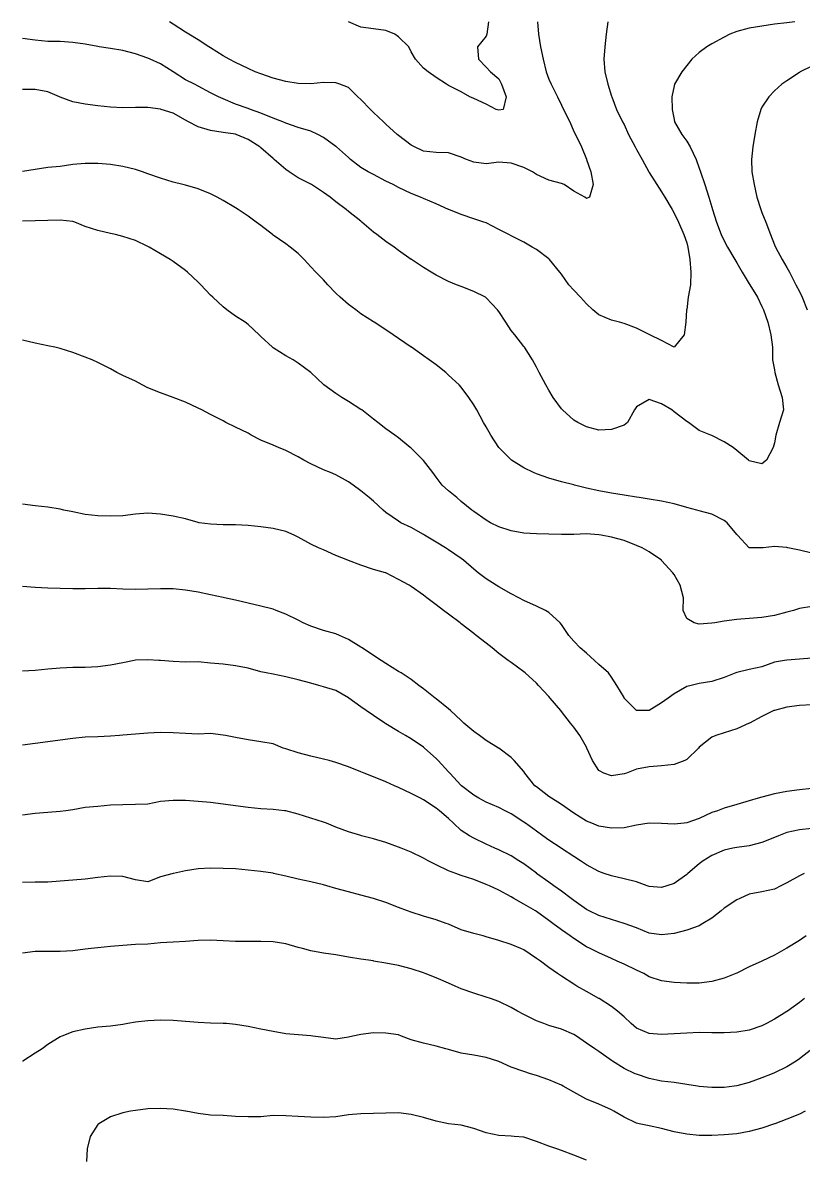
# Model space of a CAD drawing. Extents: x -729 to 771, y -779 to 721.
# Drawn here: x -729.1 to -524.1, y -162.1 to 135.4 of the extents above; entities that cross this region are included whole.
import ezdxf

# ---------------------------------------------------------------- set-up
doc = ezdxf.new("R2010")
doc.units = 0

msp = doc.modelspace()

# ---------------------------------------------------------------- linework, layer by layer
at = {"layer": 'CONTOURS'}
for points in [[(-575.5197, 135.6775, 66.472), (-575.9516, 132.388, 66.472), (-576.2272, 129.0985, 66.472), (-576.4926, 125.8091, 66.472), (-576.2309, 122.5196, 66.472), (-575.4883, 119.2301, 66.472), (-574.5114, 116.1368, 66.472), (-574.4546, 115.9407, 66.472), (-573.2374, 112.6512, 66.472), (-571.5949, 109.3617, 66.472), (-571.2219, 108.6507, 66.472), (-570.0677, 106.0722, 66.472), (-568.3297, 102.7828, 66.472), (-567.9324, 102.098, 66.472), (-566.4563, 99.4933, 66.472), (-564.732, 96.2038, 66.472), (-564.643, 96.0638, 66.472), (-562.6462, 92.9143, 66.472), (-561.3535, 90.9925, 66.472), (-560.4991, 89.6249, 66.472), (-558.5843, 86.3354, 66.472), (-558.064, 85.3936, 66.472), (-556.9546, 83.0459, 66.472), (-555.4905, 79.7564, 66.472), (-554.7745, 77.6078, 66.472), (-554.4401, 76.467, 66.472), (-553.9073, 73.1775, 66.472), (-553.7039, 69.888, 66.472), (-553.7887, 66.5985, 66.472), (-554.3657, 63.3091, 66.472), (-554.7745, 60.1054, 66.472), (-554.793, 60.0196, 66.472), (-555.021, 56.7301, 66.472), (-555.4357, 53.4407, 66.472), (-558.064, 50.237, 66.472), (-561.3535, 51.954, 66.472), (-564.4122, 53.4407, 66.472), (-564.643, 53.5381, 66.472), (-567.9324, 55.1505, 66.472), (-571.2219, 56.4256, 66.472), (-572.438, 56.7301, 66.472), (-574.5114, 57.2643, 66.472), (-577.8009, 58.6909, 66.472), (-579.3999, 60.0196, 66.472), (-581.0903, 61.5637, 66.472), (-582.6223, 63.3091, 66.472), (-584.3798, 65.1692, 66.472), (-585.7535, 66.5985, 66.472), (-587.6693, 69.3712, 66.472), (-588.1102, 69.888, 66.472), (-590.7789, 73.1775, 66.472), (-590.9588, 73.3889, 66.472), (-594.2482, 75.8546, 66.472), (-595.323, 76.467, 66.472), (-597.5377, 77.7625, 66.472), (-600.8272, 79.4115, 66.472), (-601.4427, 79.7564, 66.472), (-604.1167, 81.1175, 66.472), (-607.4061, 82.8283, 66.472), (-608.0453, 83.0459, 66.472), (-610.6956, 83.8872, 66.472), (-613.9851, 85.023, 66.472), (-617.1871, 86.3354, 66.472), (-617.2745, 86.3682, 66.472), (-620.564, 87.7977, 66.472), (-623.8535, 89.2616, 66.472), (-624.6746, 89.6249, 66.472), (-627.143, 90.5725, 66.472), (-630.4324, 92.0976, 66.472), (-631.8515, 92.9143, 66.472), (-633.7219, 93.8035, 66.472), (-637.0114, 95.544, 66.472), (-638.3988, 96.2038, 66.472), (-640.3009, 97.3676, 66.472), (-643.0466, 99.4933, 66.472), (-643.5903, 99.9938, 66.472), (-646.7292, 102.7828, 66.472), (-646.8798, 102.9193, 66.472), (-650.1693, 105.2822, 66.472), (-651.6439, 106.0722, 66.472), (-653.4588, 106.911, 66.472), (-656.7482, 107.8974, 66.472), (-660.0377, 109.0198, 66.472), (-660.8025, 109.3617, 66.472), (-663.3272, 110.3433, 66.472), (-666.6167, 111.6778, 66.472), (-669.3338, 112.6512, 66.472), (-669.9061, 112.8568, 66.472), (-673.1956, 114.0132, 66.472), (-676.4851, 115.381, 66.472), (-677.6617, 115.9407, 66.472), (-679.7745, 117.0234, 66.472), (-683.064, 118.7429, 66.472), (-683.9888, 119.2301, 66.472), (-686.3535, 120.3963, 66.472), (-689.6161, 122.5196, 66.472), (-689.643, 122.5402, 66.472), (-692.9324, 124.6235, 66.472), (-695.5979, 125.8091, 66.472), (-696.2219, 126.1446, 66.472), (-699.5114, 127.2713, 66.472), (-702.8009, 128.0901, 66.472), (-706.0903, 128.6356, 66.472), (-709.0498, 129.0985, 66.472), (-709.3798, 129.1489, 66.472), (-712.6693, 129.7464, 66.472), (-715.9588, 130.2479, 66.472), (-719.2482, 130.442, 66.472), (-722.5377, 130.4646, 66.472), (-725.8272, 130.8268, 66.472), (-729.1167, 131.2603, 66.472)], [(-526.4146, 135.6775, 76.472), (-528.4588, 135.4077, 76.472), (-531.7482, 134.9913, 76.472), (-535.0377, 134.5395, 76.472), (-538.3272, 133.9501, 76.472), (-541.6167, 133.0882, 76.472), (-543.438, 132.388, 76.472), (-544.9061, 131.6331, 76.472), (-548.1956, 129.8511, 76.472), (-549.484, 129.0985, 76.472), (-551.4851, 127.6225, 76.472), (-553.4244, 125.8091, 76.472), (-554.7745, 124.1779, 76.472), (-556.0645, 122.5196, 76.472), (-557.9683, 119.2301, 76.472), (-558.064, 118.8768, 76.472), (-558.6772, 115.9407, 76.472), (-558.5557, 112.6512, 76.472), (-558.064, 109.9613, 76.472), (-557.9537, 109.3617, 76.472), (-556.0685, 106.0722, 76.472), (-554.7745, 104.2609, 76.472), (-553.8572, 102.7828, 76.472), (-552.2577, 99.4933, 76.472), (-551.4851, 97.1688, 76.472), (-551.1767, 96.2038, 76.472), (-550.0455, 92.9143, 76.472), (-548.9973, 89.6249, 76.472), (-548.1956, 86.987, 76.472), (-548.0141, 86.3354, 76.472), (-546.9588, 83.0459, 76.472), (-545.6987, 79.7564, 76.472), (-544.9061, 78.102, 76.472), (-544.0362, 76.467, 76.472), (-542.1492, 73.1775, 76.472), (-541.6167, 72.328, 76.472), (-540.2431, 69.888, 76.472), (-538.3272, 66.8498, 76.472), (-538.1699, 66.5985, 76.472), (-536.1816, 63.3091, 76.472), (-535.0377, 60.9067, 76.472), (-534.6011, 60.0196, 76.472), (-533.4367, 56.7301, 76.472), (-532.6558, 53.4407, 76.472), (-532.2629, 50.1512, 76.472), (-532.2541, 46.8617, 76.472), (-531.7482, 44.2514, 76.472), (-531.6222, 43.5722, 76.472), (-530.7124, 40.2828, 76.472), (-529.7037, 36.9933, 76.472), (-529.3742, 33.7038, 76.472), (-530.4475, 30.4143, 76.472), (-531.3462, 27.1249, 76.472), (-531.7482, 25.0653, 76.472), (-532.0773, 23.8354, 76.472), (-533.7951, 20.5459, 76.472), (-535.0377, 19.551, 76.472), (-538.3272, 20.2984, 76.472), (-538.5413, 20.5459, 76.472), (-541.6167, 23.0603, 76.472), (-542.5639, 23.8354, 76.472), (-544.9061, 25.3285, 76.472), (-548.1956, 27.0267, 76.472), (-548.3928, 27.1249, 76.472), (-551.4851, 28.3138, 76.472), (-554.2902, 30.4143, 76.472), (-554.7745, 30.7136, 76.472), (-558.064, 33.2101, 76.472), (-558.695, 33.7038, 76.472), (-561.3535, 35.3312, 76.472), (-564.643, 36.4634, 76.472), (-567.9324, 34.5344, 76.472), (-568.4442, 33.7038, 76.472), (-570.3286, 30.4143, 76.472), (-571.2219, 29.685, 76.472), (-574.5114, 28.5417, 76.472), (-577.8009, 28.4255, 76.472), (-581.0903, 29.2598, 76.472), (-583.3703, 30.4143, 76.472), (-584.3798, 31.0534, 76.472), (-587.4056, 33.7038, 76.472), (-587.6693, 33.9629, 76.472), (-589.7966, 36.9933, 76.472), (-590.9588, 38.8948, 76.472), (-591.7375, 40.2828, 76.472), (-593.5032, 43.5722, 76.472), (-594.2482, 44.9673, 76.472), (-595.2902, 46.8617, 76.472), (-597.3811, 50.1512, 76.472), (-597.5377, 50.3701, 76.472), (-599.8901, 53.4407, 76.472), (-600.8272, 54.5696, 76.472), (-602.2544, 56.7301, 76.472), (-604.1167, 59.6, 76.472), (-604.4293, 60.0196, 76.472), (-607.4061, 63.164, 76.472), (-607.611, 63.3091, 76.472), (-610.6956, 64.8588, 76.472), (-613.9851, 66.1177, 76.472), (-615.2411, 66.5985, 76.472), (-617.2745, 67.4336, 76.472), (-620.564, 69.0859, 76.472), (-621.85, 69.888, 76.472), (-623.8535, 71.1339, 76.472), (-627.0349, 73.1775, 76.472), (-627.143, 73.2505, 76.472), (-630.4324, 75.5851, 76.472), (-631.594, 76.467, 76.472), (-633.7219, 77.9565, 76.472), (-636.1169, 79.7564, 76.472), (-637.0114, 80.4301, 76.472), (-640.0266, 83.0459, 76.472), (-640.3009, 83.2607, 76.472), (-643.5903, 85.8344, 76.472), (-644.1971, 86.3354, 76.472), (-646.8798, 88.328, 76.472), (-648.403, 89.6249, 76.472), (-650.1693, 90.851, 76.472), (-653.2754, 92.9143, 76.472), (-653.4588, 93.019, 76.472), (-656.7482, 94.7004, 76.472), (-659.1783, 96.2038, 76.472), (-660.0377, 96.8224, 76.472), (-663.0519, 99.4933, 76.472), (-663.3272, 99.7182, 76.472), (-666.6167, 102.5645, 76.472), (-666.8738, 102.7828, 76.472), (-669.9061, 104.7754, 76.472), (-673.0738, 106.0722, 76.472), (-673.1956, 106.1082, 76.472), (-676.4851, 106.5714, 76.472), (-679.7745, 107.1131, 76.472), (-683.064, 108.0773, 76.472), (-685.5428, 109.3617, 76.472), (-686.3535, 109.8051, 76.472), (-689.643, 111.6344, 76.472), (-692.7169, 112.6512, 76.472), (-692.9324, 112.7223, 76.472), (-696.2219, 113.1072, 76.472), (-699.5114, 113.1016, 76.472), (-702.8009, 113.0933, 76.472), (-706.0903, 113.2643, 76.472), (-709.3798, 113.573, 76.472), (-712.6693, 113.9812, 76.472), (-715.9588, 114.6393, 76.472), (-719.2482, 115.842, 76.472), (-719.4369, 115.9407, 76.472), (-722.5377, 117.2708, 76.472), (-725.8272, 117.8659, 76.472), (-729.1167, 117.8434, 76.472)], [(-593.9224, 135.6775, 56.472), (-593.6634, 132.388, 56.472), (-593.1649, 129.0985, 56.472), (-592.4857, 125.8091, 56.472), (-591.6634, 122.5196, 56.472), (-590.9588, 120.6033, 56.472), (-590.3801, 119.2301, 56.472), (-588.7311, 115.9407, 56.472), (-587.6693, 113.7551, 56.472), (-587.1359, 112.6512, 56.472), (-585.495, 109.3617, 56.472), (-584.3798, 106.8351, 56.472), (-583.9666, 106.0722, 56.472), (-582.4105, 102.7828, 56.472), (-581.0903, 99.5577, 56.472), (-581.0594, 99.4933, 56.472), (-579.9175, 96.2038, 56.472), (-579.3124, 92.9143, 56.472), (-580.312, 89.6249, 56.472), (-581.0903, 89.2616, 56.472), (-581.5411, 89.6249, 56.472), (-584.3798, 91.1637, 56.472), (-586.9795, 92.9143, 56.472), (-587.6693, 93.1621, 56.472), (-590.9588, 94.0606, 56.472), (-594.2482, 95.551, 56.472), (-595.2556, 96.2038, 56.472), (-597.5377, 97.3495, 56.472), (-600.8272, 98.5274, 56.472), (-604.1167, 98.7972, 56.472), (-607.4061, 98.3889, 56.472), (-610.6956, 98.8149, 56.472), (-612.5804, 99.4933, 56.472), (-613.9851, 100.0692, 56.472), (-617.2745, 101.2506, 56.472), (-620.564, 101.3031, 56.472), (-623.8535, 101.701, 56.472), (-626.2658, 102.7828, 56.472), (-627.143, 103.2647, 56.472), (-630.4324, 105.8, 56.472), (-630.7461, 106.0722, 56.472), (-633.7219, 108.7499, 56.472), (-634.3727, 109.3617, 56.472), (-637.0114, 111.8379, 56.472), (-637.8042, 112.6512, 56.472), (-640.3009, 115.2163, 56.472), (-641.0826, 115.9407, 56.472), (-643.5903, 118.3746, 56.472), (-645.8673, 119.2301, 56.472), (-646.8798, 119.6396, 56.472), (-650.1693, 119.7028, 56.472), (-653.4588, 119.3406, 56.472), (-656.7482, 119.4569, 56.472), (-660.0377, 119.9526, 56.472), (-663.3272, 120.8611, 56.472), (-666.6167, 122.0095, 56.472), (-668.0901, 122.5196, 56.472), (-669.9061, 123.4275, 56.472), (-673.1956, 124.9722, 56.472), (-674.9332, 125.8091, 56.472), (-676.4851, 126.6719, 56.472), (-679.7745, 128.7967, 56.472), (-680.2041, 129.0985, 56.472), (-683.064, 130.9013, 56.472), (-685.4505, 132.388, 56.472), (-686.3535, 132.9034, 56.472), (-689.643, 135.0185, 56.472), (-690.6052, 135.6775, 56.472)], [(-606.8238, 135.6775, 46.472), (-607.2457, 132.388, 46.472), (-607.4061, 131.8746, 46.472), (-609.7059, 129.0985, 46.472), (-609.4028, 125.8091, 46.472), (-607.4061, 123.7281, 46.472), (-606.2549, 122.5196, 46.472), (-604.1167, 120.693, 46.472), (-603.4306, 119.2301, 46.472), (-602.1737, 115.9407, 46.472), (-602.9514, 112.6512, 46.472), (-604.1167, 112.4261, 46.472), (-604.8032, 112.6512, 46.472), (-607.4061, 113.9966, 46.472), (-610.6956, 115.4745, 46.472), (-611.7119, 115.9407, 46.472), (-613.9851, 117.263, 46.472), (-617.2745, 118.9118, 46.472), (-617.8048, 119.2301, 46.472), (-620.564, 121.0087, 46.472), (-622.629, 122.5196, 46.472), (-623.8535, 123.5102, 46.472), (-625.9778, 125.8091, 46.472), (-627.143, 127.8031, 46.472), (-627.7221, 129.0985, 46.472), (-630.4324, 131.6642, 46.472), (-631.3683, 132.388, 46.472), (-633.7219, 133.3868, 46.472), (-637.0114, 133.7763, 46.472), (-640.3009, 134.2202, 46.472), (-643.5674, 135.6775, 46.472)], [(-521.8798, 124.0322, 86.472), (-524.9539, 122.5196, 86.472), (-525.1693, 122.3637, 86.472), (-528.4588, 120.1196, 86.472), (-529.782, 119.2301, 86.472), (-531.7482, 117.4957, 86.472), (-533.1841, 115.9407, 86.472), (-535.0377, 113.2072, 86.472), (-535.3179, 112.6512, 86.472), (-536.2689, 109.3617, 86.472), (-536.9161, 106.0722, 86.472), (-537.4226, 102.7828, 86.472), (-537.7457, 99.4933, 86.472), (-537.6777, 96.2038, 86.472), (-537.0311, 92.9143, 86.472), (-536.3459, 89.6249, 86.472), (-535.3462, 86.3354, 86.472), (-535.0377, 85.5626, 86.472), (-534.007, 83.0459, 86.472), (-532.7932, 79.7564, 86.472), (-531.7482, 77.1084, 86.472), (-531.4742, 76.467, 86.472), (-529.682, 73.1775, 86.472), (-528.4588, 71.1093, 86.472), (-527.8071, 69.888, 86.472), (-526.1229, 66.5985, 86.472), (-525.1693, 64.8114, 86.472), (-524.4963, 63.3091, 86.472), (-523.1688, 60.0196, 86.472)], [(-521.8798, -3.9488, 86.472), (-525.1693, -3.0955, 86.472), (-528.212, -2.4804, 86.472), (-528.4588, -2.4088, 86.472), (-531.7482, -2.1575, 86.472), (-534.7168, -2.4804, 86.472), (-535.0377, -2.5134, 86.472), (-538.3272, -2.4864, 86.472), (-538.3379, -2.4804, 86.472), (-541.4609, 0.8091, 86.472), (-541.6167, 1.007, 86.472), (-544.136, 4.0985, 86.472), (-544.9061, 4.6598, 86.472), (-548.1956, 6.2892, 86.472), (-551.4851, 7.1976, 86.472), (-552.1185, 7.388, 86.472), (-554.7745, 8.0982, 86.472), (-558.064, 9.0044, 86.472), (-561.3535, 9.729, 86.472), (-564.643, 10.3034, 86.472), (-567.2306, 10.6775, 86.472), (-567.9324, 10.7865, 86.472), (-571.2219, 11.3066, 86.472), (-574.5114, 11.8569, 86.472), (-577.8009, 12.4377, 86.472), (-581.0903, 13.1423, 86.472), (-584.2715, 13.967, 86.472), (-584.3798, 13.9963, 86.472), (-587.6693, 14.8259, 86.472), (-590.9588, 15.7764, 86.472), (-594.2482, 16.9458, 86.472), (-594.9739, 17.2564, 86.472), (-597.5377, 18.5375, 86.472), (-600.7829, 20.5459, 86.472), (-600.8272, 20.5808, 86.472), (-604.1167, 23.8253, 86.472), (-604.1242, 23.8354, 86.472), (-606.2305, 27.1249, 86.472), (-607.4061, 29.2665, 86.472), (-608.1126, 30.4143, 86.472), (-609.8855, 33.7038, 86.472), (-610.6956, 35.0727, 86.472), (-611.9704, 36.9933, 86.472), (-613.9851, 39.6465, 86.472), (-614.5331, 40.2828, 86.472), (-617.2745, 42.8789, 86.472), (-618.0249, 43.5722, 86.472), (-620.564, 45.5456, 86.472), (-622.4088, 46.8617, 86.472), (-623.8535, 47.9317, 86.472), (-627.0254, 50.1512, 86.472), (-627.143, 50.2364, 86.472), (-630.4324, 52.5128, 86.472), (-631.8342, 53.4407, 86.472), (-633.7219, 54.7109, 86.472), (-636.7989, 56.7301, 86.472), (-637.0114, 56.8622, 86.472), (-640.3009, 58.9705, 86.472), (-641.6734, 60.0196, 86.472), (-643.5903, 61.4112, 86.472), (-645.7212, 63.3091, 86.472), (-646.8798, 64.4024, 86.472), (-648.9752, 66.5985, 86.472), (-650.1693, 67.8802, 86.472), (-652.1308, 69.888, 86.472), (-653.4588, 71.2895, 86.472), (-655.2047, 73.1775, 86.472), (-656.7482, 74.7564, 86.472), (-658.8729, 76.467, 86.472), (-660.0377, 77.3191, 86.472), (-663.3272, 79.6449, 86.472), (-663.4793, 79.7564, 86.472), (-666.6167, 82.1846, 86.472), (-667.7871, 83.0459, 86.472), (-669.9061, 84.6005, 86.472), (-672.5449, 86.3354, 86.472), (-673.1956, 86.7488, 86.472), (-676.4851, 88.7241, 86.472), (-678.0851, 89.6249, 86.472), (-679.7745, 90.4532, 86.472), (-683.064, 91.8117, 86.472), (-686.3535, 92.736, 86.472), (-687.0888, 92.9143, 86.472), (-689.643, 93.5283, 86.472), (-692.9324, 94.5594, 86.472), (-696.2219, 95.7156, 86.472), (-697.6336, 96.2038, 86.472), (-699.5114, 96.8292, 86.472), (-702.8009, 97.6673, 86.472), (-706.0903, 98.135, 86.472), (-709.3798, 98.4349, 86.472), (-712.6693, 98.4302, 86.472), (-715.9588, 98.1387, 86.472), (-719.2482, 97.6787, 86.472), (-722.5377, 97.4015, 86.472), (-725.8272, 96.8227, 86.472), (-729.1167, 96.375, 86.472)], [(-521.8798, -17.8844, 96.472), (-525.1693, -18.4634, 96.472), (-526.7048, -18.9278, 96.472), (-528.4588, -19.3876, 96.472), (-531.7482, -20.2572, 96.472), (-535.0377, -20.8113, 96.472), (-538.3272, -21.0443, 96.472), (-541.6167, -21.3006, 96.472), (-544.9061, -21.81, 96.472), (-547.4026, -22.2172, 96.472), (-548.1956, -22.3338, 96.472), (-551.4851, -22.5233, 96.472), (-552.8286, -22.2172, 96.472), (-554.7745, -21.1082, 96.472), (-555.7044, -18.9278, 96.472), (-555.6169, -15.6383, 96.472), (-556.5168, -12.3488, 96.472), (-558.064, -9.5408, 96.472), (-558.4224, -9.0593, 96.472), (-561.3535, -5.8299, 96.472), (-561.4212, -5.7699, 96.472), (-564.643, -3.5838, 96.472), (-566.4918, -2.4804, 96.472), (-567.9324, -1.924, 96.472), (-571.2219, -0.5756, 96.472), (-574.5114, 0.2911, 96.472), (-577.2154, 0.8091, 96.472), (-577.8009, 0.9246, 96.472), (-581.0903, 1.2035, 96.472), (-584.3798, 0.9709, 96.472), (-587.6693, 0.9527, 96.472), (-590.9588, 1.0379, 96.472), (-594.2482, 1.1326, 96.472), (-597.5377, 1.3761, 96.472), (-600.8272, 1.9615, 96.472), (-604.1167, 3.0301, 96.472), (-606.27, 4.0985, 96.472), (-607.4061, 4.7122, 96.472), (-610.6956, 6.9992, 96.472), (-611.2019, 7.388, 96.472), (-613.9851, 9.694, 96.472), (-615.144, 10.6775, 96.472), (-617.2745, 12.4644, 96.472), (-618.9672, 13.967, 96.472), (-620.564, 16.039, 96.472), (-621.4476, 17.2564, 96.472), (-623.8535, 20.4116, 96.472), (-623.9822, 20.5459, 96.472), (-627.143, 23.6726, 96.472), (-627.348, 23.8354, 96.472), (-630.4324, 26.3579, 96.472), (-631.4317, 27.1249, 96.472), (-633.7219, 28.7584, 96.472), (-635.866, 30.4143, 96.472), (-637.0114, 31.3156, 96.472), (-640.0807, 33.7038, 96.472), (-640.3009, 33.8628, 96.472), (-643.5903, 35.9264, 96.472), (-645.2962, 36.9933, 96.472), (-646.8798, 37.987, 96.472), (-650.0138, 40.2828, 96.472), (-650.1693, 40.4094, 96.472), (-653.4588, 43.5589, 96.472), (-653.4766, 43.5722, 96.472), (-656.7482, 46.0236, 96.472), (-658.1116, 46.8617, 96.472), (-660.0377, 47.9488, 96.472), (-663.3272, 50.0066, 96.472), (-663.5122, 50.1512, 96.472), (-666.6167, 53.0379, 96.472), (-667.0078, 53.4407, 96.472), (-669.9061, 56.1807, 96.472), (-670.6739, 56.7301, 96.472), (-673.1956, 58.2942, 96.472), (-675.5126, 60.0196, 96.472), (-676.4851, 60.8028, 96.472), (-679.2133, 63.3091, 96.472), (-679.7745, 63.8558, 96.472), (-682.3329, 66.5985, 96.472), (-683.064, 67.2968, 96.472), (-685.8186, 69.888, 96.472), (-686.3535, 70.3148, 96.472), (-689.643, 72.7199, 96.472), (-690.3536, 73.1775, 96.472), (-692.9324, 74.7133, 96.472), (-695.8659, 76.467, 96.472), (-696.2219, 76.6666, 96.472), (-699.5114, 78.1937, 96.472), (-702.8009, 79.2687, 96.472), (-704.7804, 79.7564, 96.472), (-706.0903, 80.073, 96.472), (-709.3798, 80.857, 96.472), (-712.6693, 81.897, 96.472), (-715.4519, 83.0459, 96.472), (-715.9588, 83.2008, 96.472), (-719.2482, 83.5456, 96.472), (-722.5377, 83.4771, 96.472), (-725.8272, 83.351, 96.472), (-729.1167, 83.272, 96.472)], [(-521.8798, -31.5163, 106.472), (-525.1693, -31.7736, 106.472), (-528.4588, -31.9933, 106.472), (-529.07, -32.0857, 106.472), (-531.7482, -32.5458, 106.472), (-535.0377, -33.7377, 106.472), (-538.3272, -34.4348, 106.472), (-541.6167, -35.2785, 106.472), (-541.9022, -35.3751, 106.472), (-544.9061, -36.5579, 106.472), (-548.1956, -37.6339, 106.472), (-551.4851, -38.1014, 106.472), (-553.6241, -38.6646, 106.472), (-554.7745, -38.9664, 106.472), (-558.064, -40.8393, 106.472), (-559.6254, -41.9541, 106.472), (-561.3535, -43.2453, 106.472), (-564.643, -45.2378, 106.472), (-565.177, -45.2436, 106.472), (-567.9324, -45.2791, 106.472), (-567.9926, -45.2436, 106.472), (-571.1578, -41.9541, 106.472), (-571.2219, -41.8481, 106.472), (-573.1035, -38.6646, 106.472), (-574.5114, -36.5198, 106.472), (-575.3311, -35.3751, 106.472), (-577.8009, -33.1363, 106.472), (-578.9695, -32.0857, 106.472), (-581.0903, -30.215, 106.472), (-582.7159, -28.7962, 106.472), (-584.3798, -27.0241, 106.472), (-585.7375, -25.5067, 106.472), (-587.6693, -22.6638, 106.472), (-588.0236, -22.2172, 106.472), (-590.9588, -19.4887, 106.472), (-591.8102, -18.9278, 106.472), (-594.2482, -17.8097, 106.472), (-597.5377, -16.3115, 106.472), (-598.8228, -15.6383, 106.472), (-600.8272, -14.631, 106.472), (-604.1167, -12.7842, 106.472), (-604.7711, -12.3488, 106.472), (-607.4061, -10.6699, 106.472), (-609.4915, -9.0593, 106.472), (-610.6956, -8.1277, 106.472), (-613.3659, -5.7699, 106.472), (-613.9851, -5.2953, 106.472), (-617.2745, -2.9991, 106.472), (-618.1166, -2.4804, 106.472), (-620.564, -0.9923, 106.472), (-623.622, 0.8091, 106.472), (-623.8535, 0.969, 106.472), (-627.143, 2.7861, 106.472), (-629.8443, 4.0985, 106.472), (-630.4324, 4.4551, 106.472), (-633.7219, 6.7389, 106.472), (-634.4915, 7.388, 106.472), (-637.0114, 9.7386, 106.472), (-638.1059, 10.6775, 106.472), (-640.3009, 12.4983, 106.472), (-642.3242, 13.967, 106.472), (-643.5903, 14.8447, 106.472), (-646.8798, 16.6625, 106.472), (-648.32, 17.2564, 106.472), (-650.1693, 17.9816, 106.472), (-653.4588, 19.5148, 106.472), (-655.3333, 20.5459, 106.472), (-656.7482, 21.4019, 106.472), (-660.0377, 23.0638, 106.472), (-661.9232, 23.8354, 106.472), (-663.3272, 24.4366, 106.472), (-666.6167, 25.7455, 106.472), (-669.1224, 27.1249, 106.472), (-669.9061, 27.5825, 106.472), (-673.1956, 29.1914, 106.472), (-675.7553, 30.4143, 106.472), (-676.4851, 30.8081, 106.472), (-679.7745, 32.5259, 106.472), (-682.0767, 33.7038, 106.472), (-683.064, 34.2119, 106.472), (-686.3535, 35.7625, 106.472), (-689.6077, 36.9933, 106.472), (-689.643, 37.0078, 106.472), (-692.9324, 38.1672, 106.472), (-696.2219, 39.4721, 106.472), (-697.7763, 40.2828, 106.472), (-699.5114, 41.2545, 106.472), (-702.8009, 42.7279, 106.472), (-704.406, 43.5722, 106.472), (-706.0903, 44.5108, 106.472), (-709.3798, 46.1604, 106.472), (-710.9014, 46.8617, 106.472), (-712.6693, 47.5884, 106.472), (-715.9588, 48.8338, 106.472), (-719.2482, 49.8426, 106.472), (-720.6699, 50.1512, 106.472), (-722.5377, 50.5656, 106.472), (-725.8272, 51.2824, 106.472), (-729.1167, 52.0683, 106.472)], [(-521.8798, -43.7103, 116.472), (-525.1693, -43.922, 116.472), (-528.4588, -44.392, 116.472), (-531.7482, -45.1974, 116.472), (-531.8622, -45.2436, 116.472), (-535.0377, -46.838, 116.472), (-538.2829, -48.533, 116.472), (-538.3272, -48.5633, 116.472), (-541.6167, -50.0935, 116.472), (-544.9061, -51.1109, 116.472), (-547.104, -51.8225, 116.472), (-548.1956, -52.2456, 116.472), (-551.4851, -54.8865, 116.472), (-551.7064, -55.112, 116.472), (-554.7745, -58.1433, 116.472), (-555.2661, -58.4015, 116.472), (-558.064, -59.3937, 116.472), (-561.3535, -59.7787, 116.472), (-564.643, -60.0193, 116.472), (-567.9324, -60.6818, 116.472), (-570.5352, -61.6909, 116.472), (-571.2219, -61.9079, 116.472), (-574.5114, -62.3646, 116.472), (-576.5551, -61.6909, 116.472), (-577.8009, -60.9682, 116.472), (-579.4691, -58.4015, 116.472), (-580.9758, -55.112, 116.472), (-581.0903, -54.8596, 116.472), (-582.8076, -51.8225, 116.472), (-584.3798, -49.5863, 116.472), (-585.2758, -48.533, 116.472), (-587.6693, -45.455, 116.472), (-587.8303, -45.2436, 116.472), (-590.5874, -41.9541, 116.472), (-590.9588, -41.5492, 116.472), (-593.6403, -38.6646, 116.472), (-594.2482, -38.0634, 116.472), (-597.1864, -35.3751, 116.472), (-597.5377, -35.059, 116.472), (-600.8272, -32.6183, 116.472), (-601.621, -32.0857, 116.472), (-604.1167, -30.2576, 116.472), (-605.8861, -28.7962, 116.472), (-607.4061, -27.5223, 116.472), (-610.027, -25.5067, 116.472), (-610.6956, -25.0158, 116.472), (-613.9851, -22.4465, 116.472), (-614.2709, -22.2172, 116.472), (-617.2745, -19.9117, 116.472), (-618.587, -18.9278, 116.472), (-620.564, -17.4785, 116.472), (-622.9866, -15.6383, 116.472), (-623.8535, -14.9695, 116.472), (-627.143, -12.6286, 116.472), (-627.596, -12.3488, 116.472), (-630.4324, -10.8595, 116.472), (-633.7219, -9.103, 116.472), (-633.8479, -9.0593, 116.472), (-637.0114, -8.2139, 116.472), (-640.3009, -7.0594, 116.472), (-643.5903, -5.8414, 116.472), (-643.7816, -5.7699, 116.472), (-646.8798, -4.5628, 116.472), (-650.1693, -3.0313, 116.472), (-651.4635, -2.4804, 116.472), (-653.4588, -1.5843, 116.472), (-656.7482, 0.3108, 116.472), (-657.8405, 0.8091, 116.472), (-660.0377, 1.7849, 116.472), (-663.3272, 2.5775, 116.472), (-666.6167, 3.013, 116.472), (-669.9061, 3.3943, 116.472), (-673.1956, 3.4917, 116.472), (-676.4851, 3.5414, 116.472), (-679.7745, 3.7103, 116.472), (-682.7322, 4.0985, 116.472), (-683.064, 4.1589, 116.472), (-686.3535, 5.1259, 116.472), (-689.643, 5.8498, 116.472), (-692.9324, 6.3618, 116.472), (-696.2219, 6.5561, 116.472), (-699.5114, 6.3348, 116.472), (-702.8009, 5.9104, 116.472), (-706.0903, 5.7687, 116.472), (-709.3798, 5.8783, 116.472), (-712.6693, 6.2618, 116.472), (-715.9588, 6.953, 116.472), (-718.2965, 7.388, 116.472), (-719.2482, 7.6313, 116.472), (-722.5377, 8.1507, 116.472), (-725.8272, 8.5583, 116.472), (-729.1167, 8.9646, 116.472)], [(-521.8798, -65.7192, 126.472), (-525.1693, -66.1121, 126.472), (-528.4588, -66.532, 126.472), (-531.7482, -67.0883, 126.472), (-535.0377, -67.9755, 126.472), (-535.9776, -68.2699, 126.472), (-538.3272, -68.9636, 126.472), (-541.6167, -69.8933, 126.472), (-544.9061, -70.8931, 126.472), (-546.6762, -71.5593, 126.472), (-548.1956, -72.0356, 126.472), (-551.4851, -73.5624, 126.472), (-554.7745, -74.7812, 126.472), (-555.4636, -74.8488, 126.472), (-558.064, -75.0974, 126.472), (-561.3535, -74.9556, 126.472), (-564.643, -74.8568, 126.472), (-567.9324, -75.3493, 126.472), (-571.2219, -76.0696, 126.472), (-574.5114, -76.1763, 126.472), (-577.8009, -75.6072, 126.472), (-579.7164, -74.8488, 126.472), (-581.0903, -74.2773, 126.472), (-584.3798, -72.1687, 126.472), (-585.248, -71.5593, 126.472), (-587.6693, -69.9212, 126.472), (-590.2848, -68.2699, 126.472), (-590.9588, -67.7945, 126.472), (-594.2482, -65.2696, 126.472), (-594.6049, -64.9804, 126.472), (-597.231, -61.6909, 126.472), (-597.5377, -61.2601, 126.472), (-600.0558, -58.4015, 126.472), (-600.8272, -57.5432, 126.472), (-604.1167, -55.155, 126.472), (-604.1788, -55.112, 126.472), (-607.4061, -53.143, 126.472), (-609.1615, -51.8225, 126.472), (-610.6956, -50.7794, 126.472), (-613.2442, -48.533, 126.472), (-613.9851, -47.8844, 126.472), (-616.7937, -45.2436, 126.472), (-617.2745, -44.7888, 126.472), (-620.564, -42.1469, 126.472), (-620.835, -41.9541, 126.472), (-623.8535, -39.5511, 126.472), (-625.1352, -38.6646, 126.472), (-627.143, -37.1264, 126.472), (-629.7207, -35.3751, 126.472), (-630.4324, -34.954, 126.472), (-633.7219, -32.9006, 126.472), (-634.9631, -32.0857, 126.472), (-637.0114, -30.8217, 126.472), (-640.0022, -28.7962, 126.472), (-640.3009, -28.6061, 126.472), (-643.5903, -26.6006, 126.472), (-645.9248, -25.5067, 126.472), (-646.8798, -25.0683, 126.472), (-650.1693, -24.1803, 126.472), (-653.4588, -23.128, 126.472), (-655.4772, -22.2172, 126.472), (-656.7482, -21.5336, 126.472), (-660.0377, -19.9027, 126.472), (-662.5684, -18.9278, 126.472), (-663.3272, -18.6463, 126.472), (-666.6167, -17.8447, 126.472), (-669.9061, -17.0154, 126.472), (-673.1956, -16.265, 126.472), (-676.1077, -15.6383, 126.472), (-676.4851, -15.557, 126.472), (-679.7745, -14.8679, 126.472), (-683.064, -14.1128, 126.472), (-686.3535, -13.6097, 126.472), (-689.643, -13.2973, 126.472), (-692.9324, -13.243, 126.472), (-696.2219, -13.3704, 126.472), (-699.5114, -13.4803, 126.472), (-702.8009, -13.3386, 126.472), (-706.0903, -13.1788, 126.472), (-709.3798, -13.1528, 126.472), (-712.6693, -13.2558, 126.472), (-715.9588, -13.3225, 126.472), (-719.2482, -13.2247, 126.472), (-722.5377, -13.0775, 126.472), (-725.8272, -12.8972, 126.472), (-729.1167, -12.6586, 126.472)], [(-521.8798, -76.2401, 136.472), (-525.1693, -76.5695, 136.472), (-528.4588, -77.318, 136.472), (-530.6832, -78.1383, 136.472), (-531.7482, -78.5806, 136.472), (-535.0377, -79.9356, 136.472), (-538.3272, -80.7726, 136.472), (-541.6167, -81.2426, 136.472), (-542.6689, -81.4278, 136.472), (-544.9061, -81.9109, 136.472), (-548.1956, -83.3033, 136.472), (-550.4554, -84.7172, 136.472), (-551.4851, -85.5289, 136.472), (-554.4659, -88.0067, 136.472), (-554.7745, -88.2894, 136.472), (-558.064, -90.6424, 136.472), (-559.9496, -91.2962, 136.472), (-561.3535, -91.6911, 136.472), (-564.643, -91.4782, 136.472), (-565.1811, -91.2962, 136.472), (-567.9324, -90.2632, 136.472), (-571.2219, -89.455, 136.472), (-574.5114, -88.6877, 136.472), (-576.4372, -88.0067, 136.472), (-577.8009, -87.5507, 136.472), (-581.0903, -85.7948, 136.472), (-582.6536, -84.7172, 136.472), (-584.3798, -83.5611, 136.472), (-587.6693, -81.4394, 136.472), (-587.6875, -81.4278, 136.472), (-590.9588, -79.2925, 136.472), (-592.5568, -78.1383, 136.472), (-594.2482, -76.9157, 136.472), (-597.1121, -74.8488, 136.472), (-597.5377, -74.5598, 136.472), (-600.8272, -72.4101, 136.472), (-602.4624, -71.5593, 136.472), (-604.1167, -70.7353, 136.472), (-607.4061, -69.296, 136.472), (-609.3553, -68.2699, 136.472), (-610.6956, -67.4659, 136.472), (-613.9146, -64.9804, 136.472), (-613.9851, -64.9131, 136.472), (-616.9866, -61.6909, 136.472), (-617.2745, -61.3494, 136.472), (-620.0589, -58.4015, 136.472), (-620.564, -57.8798, 136.472), (-623.5881, -55.112, 136.472), (-623.8535, -54.8932, 136.472), (-627.143, -52.6449, 136.472), (-628.5818, -51.8225, 136.472), (-630.4324, -50.742, 136.472), (-633.7219, -48.7051, 136.472), (-633.9973, -48.533, 136.472), (-637.0114, -46.5192, 136.472), (-638.9534, -45.2436, 136.472), (-640.3009, -44.2442, 136.472), (-643.5037, -41.9541, 136.472), (-643.5903, -41.8871, 136.472), (-646.8798, -39.9962, 136.472), (-650.1693, -39.0479, 136.472), (-651.3426, -38.6646, 136.472), (-653.4588, -38.0609, 136.472), (-656.7482, -37.16, 136.472), (-660.0377, -36.3517, 136.472), (-663.3272, -35.7052, 136.472), (-665.1622, -35.3751, 136.472), (-666.6167, -35.0707, 136.472), (-669.9061, -34.1276, 136.472), (-673.1956, -33.5028, 136.472), (-676.4851, -33.1032, 136.472), (-679.7745, -32.7982, 136.472), (-683.064, -32.4916, 136.472), (-686.3535, -32.5351, 136.472), (-689.643, -32.3737, 136.472), (-692.9324, -32.1108, 136.472), (-693.3244, -32.0857, 136.472), (-696.2219, -31.9047, 136.472), (-699.5114, -32.028, 136.472), (-699.7989, -32.0857, 136.472), (-702.8009, -32.7146, 136.472), (-706.0903, -33.3359, 136.472), (-709.3798, -33.7704, 136.472), (-712.6693, -33.9722, 136.472), (-715.9588, -33.9672, 136.472), (-719.2482, -34.0915, 136.472), (-722.5377, -34.4175, 136.472), (-725.8272, -34.7544, 136.472), (-729.1167, -34.9215, 136.472)], [(-523.9709, -88.0067, 146.472), (-525.1693, -88.6529, 146.472), (-528.4588, -90.5249, 146.472), (-530.0732, -91.2962, 146.472), (-531.7482, -92.1205, 146.472), (-535.0377, -92.8533, 146.472), (-538.3272, -93.475, 146.472), (-540.8231, -94.5857, 146.472), (-541.6167, -94.9326, 146.472), (-544.9061, -97.1716, 146.472), (-545.7645, -97.8751, 146.472), (-548.1956, -99.7767, 146.472), (-550.4942, -101.1646, 146.472), (-551.4851, -101.772, 146.472), (-554.7745, -102.8923, 146.472), (-558.064, -103.7828, 146.472), (-561.3535, -104.1599, 146.472), (-564.643, -103.7057, 146.472), (-567.9324, -102.3515, 146.472), (-571.2219, -101.1663, 146.472), (-571.2271, -101.1646, 146.472), (-574.5114, -100.1459, 146.472), (-577.8009, -99.0744, 146.472), (-580.4042, -97.8751, 146.472), (-581.0903, -97.4913, 146.472), (-584.3798, -95.1343, 146.472), (-585.125, -94.5857, 146.472), (-587.6693, -92.7149, 146.472), (-589.6588, -91.2962, 146.472), (-590.9588, -90.3639, 146.472), (-594.2349, -88.0067, 146.472), (-594.2482, -87.9971, 146.472), (-597.5377, -85.5352, 146.472), (-598.8148, -84.7172, 146.472), (-600.8272, -83.4422, 146.472), (-604.1167, -81.8753, 146.472), (-605.1822, -81.4278, 146.472), (-607.4061, -80.3699, 146.472), (-610.6956, -78.7576, 146.472), (-611.7578, -78.1383, 146.472), (-613.9851, -76.736, 146.472), (-615.9843, -74.8488, 146.472), (-617.2745, -73.5775, 146.472), (-619.6633, -71.5593, 146.472), (-620.564, -70.8579, 146.472), (-623.8535, -68.687, 146.472), (-624.6295, -68.2699, 146.472), (-627.143, -66.9926, 146.472), (-630.4324, -65.4456, 146.472), (-631.5067, -64.9804, 146.472), (-633.7219, -63.9373, 146.472), (-637.0114, -62.6948, 146.472), (-639.4244, -61.6909, 146.472), (-640.3009, -61.3225, 146.472), (-643.5903, -59.9933, 146.472), (-646.8798, -58.8857, 146.472), (-648.664, -58.4015, 146.472), (-650.1693, -57.9983, 146.472), (-653.4588, -57.2094, 146.472), (-656.7482, -56.3583, 146.472), (-660.0377, -55.3413, 146.472), (-660.6789, -55.112, 146.472), (-663.3272, -54.0324, 146.472), (-666.6167, -53.445, 146.472), (-669.9061, -52.9213, 146.472), (-673.1956, -52.3259, 146.472), (-675.8978, -51.8225, 146.472), (-676.4851, -51.7072, 146.472), (-679.7745, -51.2792, 146.472), (-683.064, -51.4292, 146.472), (-686.3535, -51.2985, 146.472), (-689.643, -51.0693, 146.472), (-692.9324, -50.9913, 146.472), (-696.2219, -51.1649, 146.472), (-699.5114, -51.4488, 146.472), (-702.8009, -51.7524, 146.472), (-703.7099, -51.8225, 146.472), (-706.0903, -51.9971, 146.472), (-709.3798, -52.1332, 146.472), (-712.6693, -52.2169, 146.472), (-715.9588, -52.5621, 146.472), (-719.2482, -53.0037, 146.472), (-722.5377, -53.449, 146.472), (-725.8272, -53.8807, 146.472), (-729.1167, -54.3366, 146.472)], [(-523.4058, -104.4541, 156.472), (-525.1693, -105.6291, 156.472), (-528.4588, -107.6491, 156.472), (-528.6334, -107.7436, 156.472), (-531.7482, -109.5153, 156.472), (-535.0287, -111.033, 156.472), (-535.0377, -111.0369, 156.472), (-538.3272, -112.5241, 156.472), (-541.6167, -114.2009, 156.472), (-541.8808, -114.3225, 156.472), (-544.9061, -115.5445, 156.472), (-548.1956, -116.3729, 156.472), (-551.4851, -116.8083, 156.472), (-554.7745, -116.8215, 156.472), (-558.064, -116.6995, 156.472), (-561.3535, -116.271, 156.472), (-564.643, -115.171, 156.472), (-566.0586, -114.3225, 156.472), (-567.9324, -113.3966, 156.472), (-571.2219, -111.8724, 156.472), (-573.0639, -111.033, 156.472), (-574.5114, -110.3775, 156.472), (-577.8009, -108.8542, 156.472), (-580.1276, -107.7436, 156.472), (-581.0903, -107.3473, 156.472), (-584.3798, -105.1418, 156.472), (-585.3669, -104.4541, 156.472), (-587.6693, -102.8071, 156.472), (-589.9377, -101.1646, 156.472), (-590.9588, -100.3756, 156.472), (-594.2482, -98.0066, 156.472), (-594.4664, -97.8751, 156.472), (-597.5377, -96.0636, 156.472), (-600.1569, -94.5857, 156.472), (-600.8272, -94.1867, 156.472), (-604.1167, -92.4565, 156.472), (-606.5397, -91.2962, 156.472), (-607.4061, -90.9074, 156.472), (-610.6956, -89.6211, 156.472), (-613.9851, -88.5348, 156.472), (-615.3975, -88.0067, 156.472), (-617.2745, -87.3346, 156.472), (-620.564, -85.7657, 156.472), (-622.6422, -84.7172, 156.472), (-623.8535, -84.0293, 156.472), (-627.143, -82.4483, 156.472), (-629.7103, -81.4278, 156.472), (-630.4324, -81.1269, 156.472), (-633.7219, -79.8679, 156.472), (-637.0114, -78.9238, 156.472), (-640.1633, -78.1383, 156.472), (-640.3009, -78.1042, 156.472), (-643.5903, -77.1453, 156.472), (-646.8798, -75.8394, 156.472), (-649.3686, -74.8488, 156.472), (-650.1693, -74.5432, 156.472), (-653.4588, -73.4772, 156.472), (-656.7482, -72.4304, 156.472), (-660.0377, -71.593, 156.472), (-660.3825, -71.5593, 156.472), (-663.3272, -71.2615, 156.472), (-666.6167, -71.1061, 156.472), (-669.9061, -70.7236, 156.472), (-673.1956, -70.296, 156.472), (-676.4851, -69.8266, 156.472), (-679.7745, -69.3706, 156.472), (-683.064, -69.095, 156.472), (-686.3535, -68.9081, 156.472), (-689.643, -68.8724, 156.472), (-692.9324, -69.1614, 156.472), (-696.2219, -69.8075, 156.472), (-699.5114, -69.9316, 156.472), (-702.8009, -69.9696, 156.472), (-706.0903, -70.1413, 156.472), (-709.3798, -70.4146, 156.472), (-712.6693, -70.7482, 156.472), (-715.9588, -71.3004, 156.472), (-717.7867, -71.5593, 156.472), (-719.2482, -71.7505, 156.472), (-722.5377, -72.0311, 156.472), (-725.8272, -72.3122, 156.472), (-729.1167, -72.7464, 156.472)], [(-523.8775, -120.9015, 166.472), (-525.1693, -121.9359, 166.472), (-528.2854, -124.1909, 166.472), (-528.4588, -124.3183, 166.472), (-531.7482, -126.3361, 166.472), (-533.8577, -127.4804, 166.472), (-535.0377, -128.0721, 166.472), (-538.3272, -129.2349, 166.472), (-541.6167, -129.7536, 166.472), (-544.9061, -129.8785, 166.472), (-548.1956, -129.8729, 166.472), (-551.4851, -129.8033, 166.472), (-554.7745, -129.9503, 166.472), (-558.064, -130.1672, 166.472), (-561.3535, -130.2933, 166.472), (-564.643, -130.1011, 166.472), (-567.9324, -128.6474, 166.472), (-569.3471, -127.4804, 166.472), (-571.2219, -125.7248, 166.472), (-572.9216, -124.1909, 166.472), (-574.5114, -122.9456, 166.472), (-577.7193, -120.9015, 166.472), (-577.8009, -120.8548, 166.472), (-581.0903, -119.0262, 166.472), (-583.6267, -117.612, 166.472), (-584.3798, -117.1531, 166.472), (-587.6693, -115.0376, 166.472), (-588.7346, -114.3225, 166.472), (-590.9588, -112.703, 166.472), (-593.1906, -111.033, 166.472), (-594.2482, -110.3298, 166.472), (-597.5377, -108.1259, 166.472), (-598.3586, -107.7436, 166.472), (-600.8272, -106.6956, 166.472), (-604.1167, -105.6024, 166.472), (-607.4061, -104.6582, 166.472), (-608.1735, -104.4541, 166.472), (-610.6956, -103.7912, 166.472), (-613.9851, -102.8296, 166.472), (-617.2745, -101.3882, 166.472), (-617.9108, -101.1646, 166.472), (-620.564, -100.2362, 166.472), (-623.8535, -99.2659, 166.472), (-627.143, -98.2392, 166.472), (-628.0998, -97.8751, 166.472), (-630.4324, -96.9581, 166.472), (-633.7219, -95.653, 166.472), (-636.9667, -94.5857, 166.472), (-637.0114, -94.5712, 166.472), (-640.3009, -93.6998, 166.472), (-643.5903, -92.8828, 166.472), (-646.8798, -91.9554, 166.472), (-649.2245, -91.2962, 166.472), (-650.1693, -91.0401, 166.472), (-653.4588, -90.2148, 166.472), (-656.7482, -89.4938, 166.472), (-660.0377, -88.7884, 166.472), (-663.2331, -88.0067, 166.472), (-663.3272, -87.9857, 166.472), (-666.6167, -87.5637, 166.472), (-669.9061, -87.1516, 166.472), (-673.1956, -86.8551, 166.472), (-676.4851, -86.6988, 166.472), (-679.7745, -86.6739, 166.472), (-683.064, -86.8389, 166.472), (-686.3535, -87.3203, 166.472), (-689.537, -88.0067, 166.472), (-689.643, -88.0301, 166.472), (-692.9324, -88.9291, 166.472), (-696.2219, -90.2205, 166.472), (-699.5114, -89.7212, 166.472), (-702.8009, -88.8397, 166.472), (-706.0903, -88.7044, 166.472), (-709.3798, -89.0697, 166.472), (-712.6693, -89.5334, 166.472), (-715.9588, -89.7585, 166.472), (-719.2482, -90.1011, 166.472), (-722.5377, -90.3021, 166.472), (-725.8272, -90.3535, 166.472), (-729.1167, -90.3709, 166.472)], [(-521.8798, -134.2153, 176.472), (-525.1693, -136.7692, 176.472), (-526.0648, -137.3488, 176.472), (-528.4588, -138.8231, 176.472), (-531.7482, -140.3917, 176.472), (-532.3195, -140.6383, 176.472), (-535.0377, -141.7517, 176.472), (-538.3272, -142.9227, 176.472), (-541.6167, -143.8257, 176.472), (-542.3464, -143.9278, 176.472), (-544.9061, -144.2295, 176.472), (-548.1956, -144.2779, 176.472), (-551.4851, -144.0055, 176.472), (-551.9631, -143.9278, 176.472), (-554.7745, -143.4485, 176.472), (-558.064, -142.9704, 176.472), (-561.3535, -142.5505, 176.472), (-564.643, -141.8694, 176.472), (-567.9324, -140.7925, 176.472), (-568.2654, -140.6383, 176.472), (-571.2219, -139.2778, 176.472), (-574.2409, -137.3488, 176.472), (-574.5114, -137.1658, 176.472), (-577.8009, -134.7909, 176.472), (-578.8927, -134.0593, 176.472), (-581.0903, -132.5804, 176.472), (-583.7456, -130.7699, 176.472), (-584.3798, -130.3039, 176.472), (-587.6693, -128.9772, 176.472), (-590.9588, -127.9341, 176.472), (-592.2436, -127.4804, 176.472), (-594.2482, -126.7181, 176.472), (-597.5377, -125.0891, 176.472), (-599.1555, -124.1909, 176.472), (-600.8272, -123.2634, 176.472), (-604.1167, -121.6724, 176.472), (-606.2952, -120.9015, 176.472), (-607.4061, -120.486, 176.472), (-610.6956, -119.5065, 176.472), (-613.9851, -118.3821, 176.472), (-615.6042, -117.612, 176.472), (-617.2745, -116.8297, 176.472), (-620.564, -115.4831, 176.472), (-623.4631, -114.3225, 176.472), (-623.8535, -114.1694, 176.472), (-627.143, -113.0954, 176.472), (-630.4324, -112.1722, 176.472), (-633.7219, -111.5613, 176.472), (-636.9803, -111.033, 176.472), (-637.0114, -111.0283, 176.472), (-640.3009, -110.5264, 176.472), (-643.5903, -109.9878, 176.472), (-646.8798, -109.4332, 176.472), (-650.1693, -109.0143, 176.472), (-653.4588, -108.3546, 176.472), (-655.619, -107.7436, 176.472), (-656.7482, -107.4431, 176.472), (-660.0377, -106.5439, 176.472), (-663.3272, -105.9544, 176.472), (-666.6167, -105.8805, 176.472), (-669.9061, -105.9336, 176.472), (-673.1956, -105.9117, 176.472), (-676.4851, -105.7588, 176.472), (-679.7745, -105.5255, 176.472), (-683.064, -105.6807, 176.472), (-686.3535, -105.8846, 176.472), (-689.643, -106.0713, 176.472), (-692.9324, -106.2714, 176.472), (-696.2219, -106.5723, 176.472), (-699.5114, -106.7027, 176.472), (-702.8009, -106.9203, 176.472), (-706.0903, -107.2383, 176.472), (-709.3798, -107.5984, 176.472), (-711.0966, -107.7436, 176.472), (-712.6693, -107.8832, 176.472), (-715.9588, -108.3224, 176.472), (-719.2482, -108.5158, 176.472), (-722.5377, -108.525, 176.472), (-725.8272, -108.5455, 176.472), (-729.1167, -108.9804, 176.472)], [(-523.7091, -150.5067, 186.472), (-525.1693, -151.2239, 186.472), (-528.4588, -152.6025, 186.472), (-531.6686, -153.7962, 186.472), (-531.7482, -153.8236, 186.472), (-535.0377, -154.9605, 186.472), (-538.3272, -155.8386, 186.472), (-541.6167, -156.4094, 186.472), (-544.9061, -156.6779, 186.472), (-548.1956, -156.8906, 186.472), (-551.4851, -156.8754, 186.472), (-554.7745, -156.5294, 186.472), (-558.064, -155.876, 186.472), (-561.3535, -155.0168, 186.472), (-564.643, -154.3646, 186.472), (-567.217, -153.7962, 186.472), (-567.9324, -153.633, 186.472), (-571.2219, -152.0397, 186.472), (-573.8868, -150.5067, 186.472), (-574.5114, -150.1621, 186.472), (-577.8009, -148.649, 186.472), (-581.0903, -147.3152, 186.472), (-581.283, -147.2172, 186.472), (-584.3798, -145.5005, 186.472), (-587.1677, -143.9278, 186.472), (-587.6693, -143.6584, 186.472), (-590.9588, -142.2217, 186.472), (-594.2482, -141.0892, 186.472), (-595.7937, -140.6383, 186.472), (-597.5377, -140.0935, 186.472), (-600.8272, -138.9468, 186.472), (-604.1167, -137.4443, 186.472), (-604.3695, -137.3488, 186.472), (-607.4061, -136.3489, 186.472), (-610.6956, -135.7494, 186.472), (-613.9851, -135.2184, 186.472), (-617.2745, -134.2832, 186.472), (-618.0071, -134.0593, 186.472), (-620.564, -133.3956, 186.472), (-623.8535, -132.5713, 186.472), (-627.143, -131.7288, 186.472), (-629.6667, -130.7699, 186.472), (-630.4324, -130.4646, 186.472), (-633.7219, -129.977, 186.472), (-637.0114, -129.9075, 186.472), (-640.3009, -130.3433, 186.472), (-642.3937, -130.7699, 186.472), (-643.5903, -131.0454, 186.472), (-646.8798, -131.5654, 186.472), (-650.1693, -131.1267, 186.472), (-652.9694, -130.7699, 186.472), (-653.4588, -130.7074, 186.472), (-656.7482, -130.4159, 186.472), (-660.0377, -130.1401, 186.472), (-663.3272, -129.5215, 186.472), (-666.6167, -128.9291, 186.472), (-669.9061, -128.2446, 186.472), (-673.1956, -127.6915, 186.472), (-675.6162, -127.4804, 186.472), (-676.4851, -127.4052, 186.472), (-679.7745, -127.3504, 186.472), (-683.064, -127.1714, 186.472), (-686.3535, -126.919, 186.472), (-689.643, -126.6854, 186.472), (-692.9324, -126.581, 186.472), (-696.2219, -126.783, 186.472), (-699.5114, -127.1326, 186.472), (-701.5168, -127.4804, 186.472), (-702.8009, -127.7082, 186.472), (-706.0903, -128.1323, 186.472), (-709.3798, -128.389, 186.472), (-712.6693, -128.9222, 186.472), (-715.9588, -129.6275, 186.472), (-718.8453, -130.7699, 186.472), (-719.2482, -130.9514, 186.472), (-722.5377, -132.9339, 186.472), (-724.0352, -134.0593, 186.472), (-725.8272, -135.2611, 186.472), (-729.1047, -137.3488, 186.472), (-729.1167, -137.3582, 186.472)], [(-581.0903, -163.3612, 196.472), (-584.3798, -162.0464, 196.472), (-587.6693, -160.8097, 196.472), (-588.906, -160.3751, 196.472), (-590.9588, -159.6323, 196.472), (-594.2482, -158.4577, 196.472), (-597.5377, -157.2714, 196.472), (-600.0511, -157.0857, 196.472), (-600.8272, -157.0337, 196.472), (-604.1167, -156.8476, 196.472), (-607.4061, -156.186, 196.472), (-610.6956, -155.0101, 196.472), (-613.9851, -154.1263, 196.472), (-617.2745, -153.8046, 196.472), (-617.3165, -153.7962, 196.472), (-620.564, -153.0847, 196.472), (-623.8535, -152.1501, 196.472), (-627.143, -151.3059, 196.472), (-630.4324, -150.9127, 196.472), (-633.7219, -150.9925, 196.472), (-637.0114, -151.0581, 196.472), (-640.3009, -151.1592, 196.472), (-643.5903, -151.4194, 196.472), (-646.8798, -151.9947, 196.472), (-650.1693, -152.1555, 196.472), (-653.4588, -152.0359, 196.472), (-656.7482, -151.8336, 196.472), (-660.0377, -151.7081, 196.472), (-663.3272, -151.6433, 196.472), (-666.6167, -151.9197, 196.472), (-669.9061, -151.9672, 196.472), (-673.1956, -151.8363, 196.472), (-676.4851, -151.6366, 196.472), (-679.7745, -151.4901, 196.472), (-683.064, -151.0797, 196.472), (-686.2769, -150.5067, 196.472), (-686.3535, -150.4924, 196.472), (-689.643, -149.9649, 196.472), (-692.9324, -149.7322, 196.472), (-696.2219, -149.82, 196.472), (-699.5114, -150.2756, 196.472), (-700.8182, -150.5067, 196.472), (-702.8009, -150.9167, 196.472), (-706.0903, -151.9922, 196.472), (-709.1427, -153.7962, 196.472), (-709.3798, -154.0092, 196.472), (-711.3731, -157.0857, 196.472), (-712.2071, -160.3751, 196.472), (-712.3248, -163.6646, 196.472)]]:
    msp.add_polyline3d(points, dxfattribs=at)

doc.saveas('drawing.dxf')
